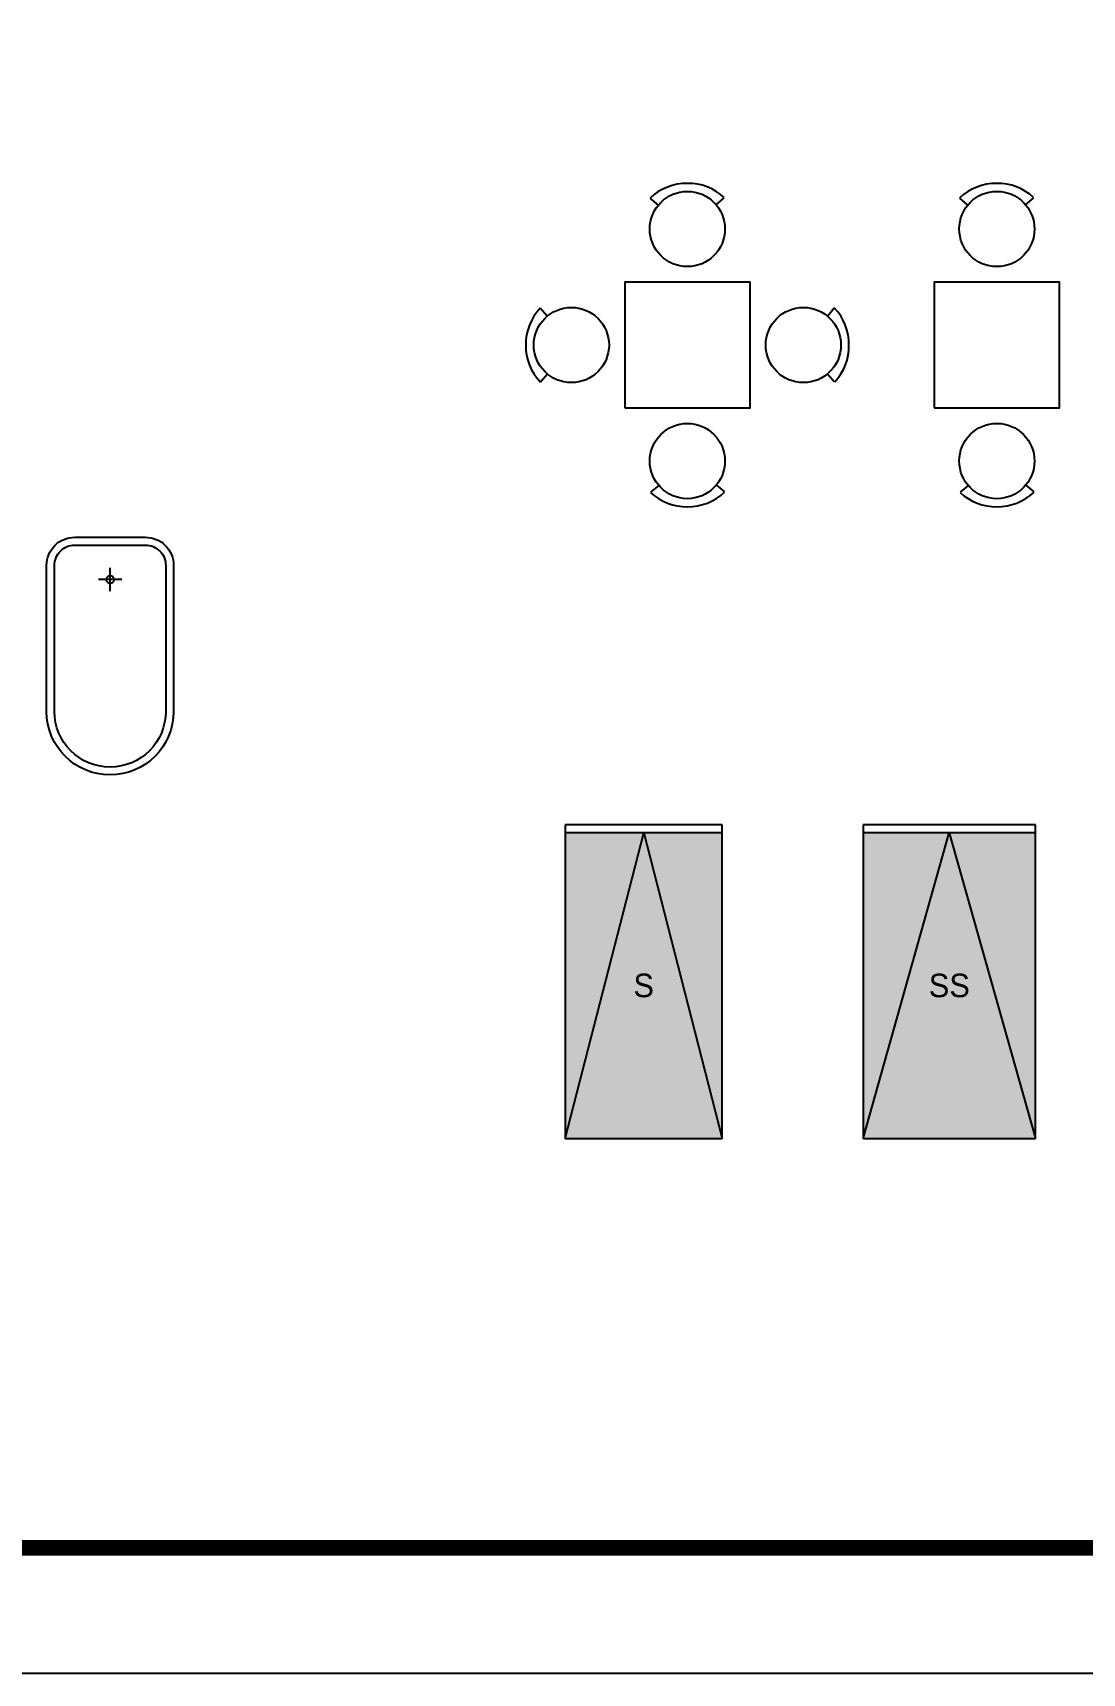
# Model space of a CAD drawing. Header units: millimetres. Extents: x 0 to 460316, y -63250 to 103204.
# Drawn here: x 7144 to 13840, y 47520 to 57982 of the extents above; entities that cross this region are included whole.
import ezdxf

# ---------------------------------------------------------------- set-up
doc = ezdxf.new("R2010")
doc.units = ezdxf.units.MM
doc.header["$LTSCALE"] = 25
for name, color, linetype in [('ac-furniture', 152, 'Continuous'), ('ac-hat-solid', 253, 'Continuous'), ('ac-Ref', 8, 'Continuous'), ('ac-text', 7, 'Continuous')]:
    doc.layers.add(name, color=color, linetype=linetype)
doc.styles.add('HY견고딕', font='H2GTRE.TTF')

# ---------------------------------------------------------------- blocks, each defined once
blk = doc.blocks.new('욕조 독립형')
at = {"layer": 'ac-furniture'}
for p, q in [((0, -345), (0, -195)), ((75, -270), (-75, -270))]:
    blk.add_line(p, q, dxfattribs=at)
for points in [[(405, -1111, -1), (-405, -1111), (-405, -180, -0.414214), (-225, 0), (225, 0, -0.414214), (405, -180)], [(355, -1111, -1), (-355, -1111), (-355, -180, -0.414214), (-225, -50), (225, -50, -0.414214), (355, -180)]]:
    blk.add_lwpolyline(points, format="xyb", close=True, dxfattribs=at)
blk.add_circle((0, -270), 25, dxfattribs=at)
blk = doc.blocks.new('4인용 사각 테이블(원형의자) 800X800')
at = {"layer": 'ac-furniture', "linetype": 'Continuous'}
for p, q in [((-185, 893), (-237, 937)), ((183, 895), (235, 939)), ((-895, 183), (-939, 235)), ((893, 185), (937, 237)), ((-893, -185), (-937, -237)), ((895, -183), (939, -235)), ((-183, -895), (-235, -939)), ((185, -893), (237, -937))]:
    blk.add_line(p, q, dxfattribs=at)
blk.add_lwpolyline([(-400, -400), (400, -400), (400, 400), (-400, 400)], close=True, dxfattribs=at)
for centre in [(0, 740), (-740, 0), (740, 0), (0, -740)]:
    blk.add_circle(centre, 240, dxfattribs=at)
for centre, start, end in [((-5, 696), 89.0839, 133.9039), ((5, 696), 46.7522, 90.9161), ((-696, 5), 136.7522, 180.9161), ((696, 5), 359.0839, 43.9039), ((-696, -5), 179.0839, 223.9039), ((696, -5), 316.7522, 0.9161), ((-5, -696), 226.7522, 270.9161), ((5, -696), 269.0839, 313.9039)]:
    blk.add_arc(centre, 335, start, end, dxfattribs=at)
blk = doc.blocks.new('2인용 사각 테이블(원형의자) 800X800')
at = {"layer": 'ac-furniture', "linetype": 'Continuous'}
for p, q in [((-185, 893), (-237, 937)), ((183, 895), (235, 939)), ((-183, -895), (-235, -939)), ((185, -893), (237, -937))]:
    blk.add_line(p, q, dxfattribs=at)
blk.add_lwpolyline([(-400, -400), (400, -400), (400, 400), (-400, 400)], close=True, dxfattribs=at)
for centre in [(0, 740), (0, -740)]:
    blk.add_circle(centre, 240, dxfattribs=at)
for centre, start, end in [((-5, 696), 89.0839, 133.9039), ((5, 696), 46.7522, 90.9161), ((-5, -696), 226.7522, 270.9161), ((5, -696), 269.0839, 313.9039)]:
    blk.add_arc(centre, 335, start, end, dxfattribs=at)
blk = doc.blocks.new('슈퍼싱글 침대 1100x2000')
at = {"layer": 'ac-hat-solid'}
h = blk.add_hatch(color=256, dxfattribs=at)
h.dxf.hatch_style = 1
h.paths.add_polyline_path([(0, 1950), (-550, 1950), (-550, 0)], flags=17)
h.paths.add_polyline_path([(0, 1950), (-550, 0), (550, 0)])
h.paths.add_polyline_path([(550, 1950), (0, 1950), (550, 0)], flags=17)
h.paths.add_polyline_path([(-184, 835), (185, 835), (185, 1105), (-184, 1105)], flags=24)
at = {"layer": 'ac-furniture'}
for p, q in [((550, 2000), (-550, 2000)), ((-550, 2000), (-550, 0)), ((550, 0), (550, 2000)), ((550, 1950), (-550, 1950)), ((-550, 0), (550, 0))]:
    blk.add_line(p, q, dxfattribs=at)
at = {"layer": 'ac-Ref'}
for p, q in [((-550, 0), (0, 1950)), ((0, 1950), (550, 0))]:
    blk.add_line(p, q, dxfattribs=at)
at = {"layer": 'ac-text', "insert": (0, 975), "char_height": 150, "width": 1100, "attachment_point": 5, "style": 'HY견고딕'}
blk.add_mtext('SS', dxfattribs=at)
blk = doc.blocks.new('싱글 침대 1000x2000')
at = {"layer": 'ac-hat-solid'}
h = blk.add_hatch(color=256, dxfattribs=at)
h.dxf.hatch_style = 1
h.paths.add_polyline_path([(0, 1950), (-500, 1950), (-500, 0)], flags=17)
h.paths.add_polyline_path([(0, 1950), (-500, 0), (500, 0)])
h.paths.add_polyline_path([(500, 1950), (0, 1950), (500, 0)], flags=17)
h.paths.add_polyline_path([(-110, 835), (111, 835), (111, 1105), (-110, 1105)], flags=24)
at = {"layer": 'ac-furniture'}
for p, q in [((500, 2000), (-500, 2000)), ((-500, 2000), (-500, 0)), ((500, 0), (500, 2000)), ((500, 1950), (-500, 1950)), ((-500, 0), (500, 0))]:
    blk.add_line(p, q, dxfattribs=at)
at = {"layer": 'ac-Ref'}
for p, q in [((-500, 0), (0, 1950)), ((0, 1950), (500, 0))]:
    blk.add_line(p, q, dxfattribs=at)
at = {"layer": 'ac-text', "insert": (0, 975), "char_height": 150, "width": 1000, "attachment_point": 5, "style": 'HY견고딕'}
blk.add_mtext('S', dxfattribs=at)

msp = doc.modelspace()

# ---------------------------------------------------------------- linework, layer by layer
at = {"layer": 'ac-Ref'}
msp.add_lwpolyline([(0, 47520), (33600, 47520), (33600, 71280), (0, 71280)], close=True, dxfattribs=at)
at = {"layer": 'ac-Ref', "const_width": 100}
msp.add_lwpolyline([(800, 48320), (32800, 48320), (32800, 70480), (800, 70480)], close=True, dxfattribs=at)

# ---------------------------------------------------------------- block references
at = {"layer": 'ac-furniture'}
for name, p in [('4인용 사각 테이블(원형의자) 800X800', (11320.41, 55990.65)), ('2인용 사각 테이블(원형의자) 800X800', (13294.95, 55990.65)), ('욕조 독립형', (7637.22, 54764.94)), ('싱글 침대 1000x2000', (11041.66, 50930.26)), ('슈퍼싱글 침대 1100x2000', (12991.66, 50930.26))]:
    msp.add_blockref(name, p, dxfattribs=at)

doc.saveas('drawing.dxf')
